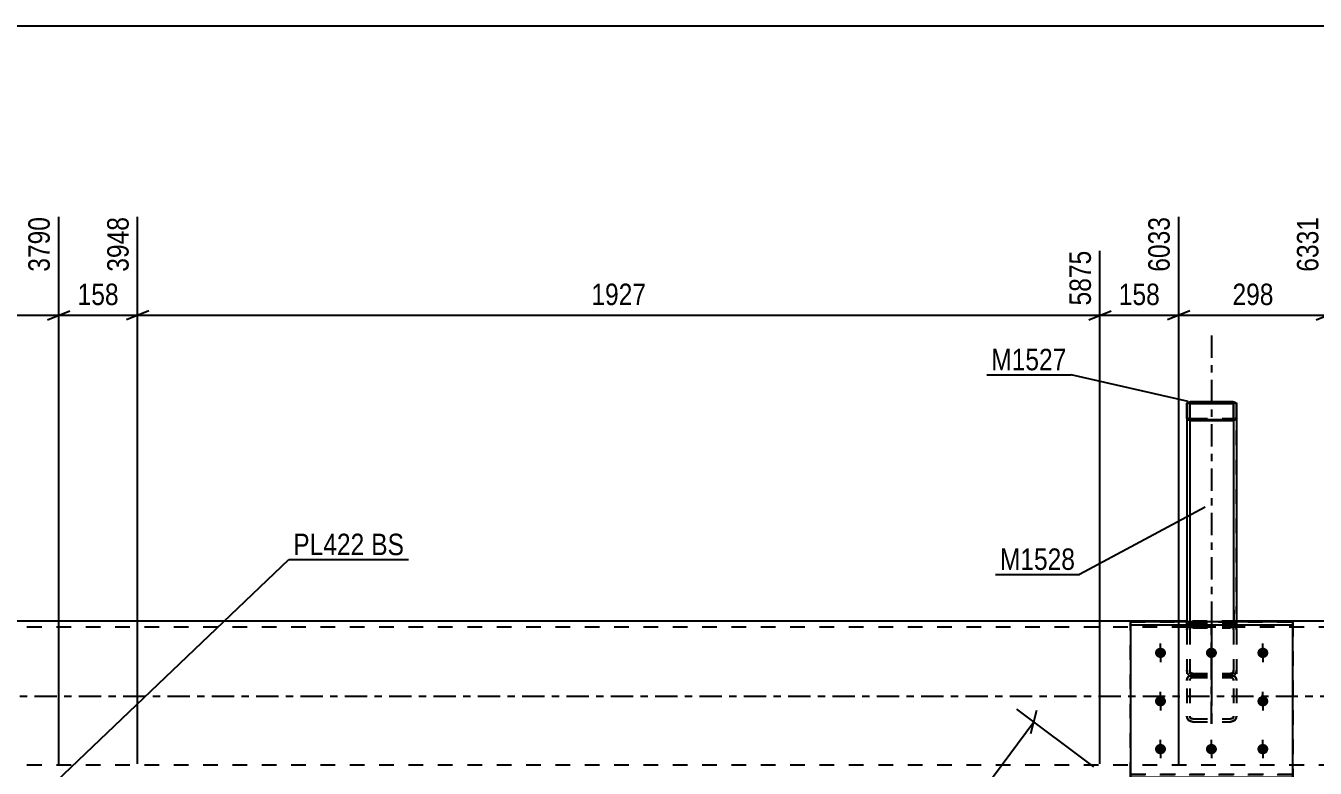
# Model space of a CAD drawing. Header units: millimetres. Extents: x -82 to 1107, y -634 to 207.
# Drawn here: x 245.5 to 417.7, y -9.6 to 89.5 of the extents above; entities that cross this region are included whole.
import ezdxf

# ---------------------------------------------------------------- set-up
doc = ezdxf.new("R2010")
doc.units = ezdxf.units.MM
doc.linetypes.add('DXK_LINE_DOT2', pattern=[3.9198, 1.9599, -1.9599])
doc.linetypes.add('DXK_LINE_DOT3', pattern=[5.9187, 2.979, -0.9799, 0.9799, -0.9799])
doc.styles.add('Arial', font='ARIAL.TTF', dxfattribs={"height": 0.2})
doc.styles.add('Arial Narrow', font='ARIALN.TTF', dxfattribs={"height": 0.2})

# ---------------------------------------------------------------- blocks, each defined once
blk = doc.blocks.new('Part-348435297-4002 - 3826')
at = {"color": 7, "linetype": 'DXK_LINE_DOT2'}
for p, q in [((400.57, 9.18), (400.51, 8.86)), ((400.51, 8.86), (400.51, -2.64)), ((400.91, 8.86), (400.94, 9.02)), ((400.91, 8.86), (400.91, -2.64)), ((400.94, 9.02), (401.03, 9.16)), ((401.31, 9.71), (401, 9.64)), ((401.03, 9.16), (401.16, 9.25)), ((401.16, 9.25), (401.31, 9.28)), ((401.31, 9.71), (406.37, 9.71)), ((401.31, 9.28), (406.37, 9.28)), ((406.68, 9.64), (406.37, 9.71)), ((406.37, 9.28), (406.53, 9.25)), ((406.53, 9.25), (406.66, 9.16)), ((406.66, 9.16), (406.74, 9.02)), ((406.74, 9.02), (406.77, 8.86)), ((406.77, 8.86), (406.77, -2.64)), ((407.17, 8.86), (407.11, 9.18)), ((407.17, 8.86), (407.17, -2.64)), ((400.51, 3.47), (400.57, 3.14)), ((400.94, 3.3), (400.91, 3.47)), ((406.77, 3.47), (406.74, 3.3)), ((407.11, 3.14), (407.17, 3.47)), ((400.51, 2.12), (400.57, 2.4)), ((400.57, 2.4), (400.74, 2.65)), ((400.74, 2.65), (401, 2.81)), ((400.94, 2.26), (400.91, 2.12)), ((401.03, 3.16), (400.94, 3.3)), ((401.03, 2.38), (400.94, 2.26)), ((401, 2.81), (401.31, 2.87)), ((401, 2.68), (401.31, 2.61)), ((401.16, 3.07), (401.03, 3.16)), ((401.16, 2.46), (401.03, 2.38)), ((401.31, 3.04), (401.16, 3.07)), ((401.31, 2.49), (401.16, 2.46)), ((401.31, 3.04), (406.37, 3.04)), ((401.31, 2.87), (406.37, 2.87)), ((401.31, 2.61), (406.37, 2.61)), ((401.31, 2.49), (406.37, 2.49)), ((406.53, 3.07), (406.37, 3.04)), ((406.37, 2.87), (406.68, 2.81)), ((406.37, 2.61), (406.68, 2.68)), ((406.53, 2.46), (406.37, 2.49)), ((406.66, 3.16), (406.53, 3.07)), ((406.66, 2.38), (406.53, 2.46)), ((406.74, 3.3), (406.66, 3.16)), ((406.74, 2.26), (406.66, 2.38)), ((406.68, 2.81), (406.94, 2.65)), ((406.77, 2.12), (406.74, 2.26)), ((406.94, 2.65), (407.11, 2.4)), ((407.11, 2.4), (407.17, 2.12)), ((400.57, -2.93), (400.51, -2.64)), ((400.74, -3.18), (400.57, -2.93)), ((401, -3.34), (400.74, -3.18)), ((400.91, -2.64), (400.94, -2.79)), ((400.94, -2.79), (401.03, -2.91)), ((401.31, -3.4), (401, -3.34)), ((401.03, -2.91), (401.16, -2.99)), ((401.16, -2.99), (401.31, -3.02)), ((401.31, -3.02), (406.37, -3.02)), ((401.31, -3.4), (406.37, -3.4)), ((406.37, -3.02), (406.53, -2.99)), ((406.68, -3.34), (406.37, -3.4)), ((406.53, -2.99), (406.66, -2.91)), ((406.66, -2.91), (406.74, -2.79)), ((406.94, -3.18), (406.68, -3.34)), ((406.74, -2.79), (406.77, -2.64)), ((407.11, -2.93), (406.94, -3.18)), ((407.17, -2.64), (407.11, -2.93))]:
    blk.add_line(p, q, dxfattribs=at)
at = {"color": 7, "linetype": 'DXK_LINE_DOT3'}
blk.add_line((403.84, -3.68), (403.84, 9.58), dxfattribs=at)
at = {"color": 7, "linetype": 'DXK_LINE_DOT2'}
for centre, start, end in [((401.34, 8.89), 114.32, 159.2417), ((406.34, 8.89), 20.7583, 65.68), ((401.34, 3.43), 200.7583, 245.68), ((406.34, 3.43), 294.32, 339.2417)]:
    blk.add_arc(centre, 0.827, start, end, dxfattribs=at)
blk = doc.blocks.new('Part-348435297-5652 - 3826')
at = {"color": 7, "linetype": 'DXK_LINE_DOT3'}
blk.add_line((403.84, 48.14), (403.84, -0.75), dxfattribs=at)
at = {"color": 2, "linetype": 'Continuous'}
for p, q in [((400.51, 39.06), (400.57, 39.17)), ((400.51, 39.06), (400.51, 38.93)), ((400.57, 39.17), (400.74, 39.26)), ((400.74, 39.26), (401, 39.33)), ((401, 39.33), (401.31, 39.35)), ((401.31, 39.35), (406.37, 39.35)), ((406.37, 39.35), (406.68, 39.33)), ((406.68, 39.33), (406.94, 39.26)), ((406.94, 39.26), (407.11, 39.17)), ((407.11, 39.17), (407.17, 39.06)), ((407.17, 39.06), (407.17, 38.93))]:
    blk.add_line(p, q, dxfattribs=at)
at = {"color": 7, "linetype": 'DXK_LINE_DOT2'}
for p, q in [((400.51, 37.21), (400.51, 39.06)), ((400.51, 38.93), (400.51, 10)), ((400.94, 39.11), (400.91, 39.06)), ((400.91, 39.06), (400.91, 10)), ((400.91, 37.21), (400.91, 39.06)), ((401.02, 39.16), (400.94, 39.11)), ((401.15, 39.19), (401.02, 39.16)), ((401.31, 39.2), (401.15, 39.19)), ((401.31, 39.2), (406.37, 39.2)), ((406.53, 39.19), (406.37, 39.2)), ((406.66, 39.16), (406.53, 39.19)), ((406.74, 39.11), (406.66, 39.16)), ((406.77, 39.06), (406.74, 39.11)), ((406.77, 39.06), (406.77, 10)), ((406.77, 37.21), (406.77, 39.06)), ((407.17, 37.21), (407.17, 39.06)), ((407.17, 38.93), (407.17, 10)), ((400.51, 37.21), (400.51, 9.54)), ((400.57, 37.1), (400.51, 37.21)), ((400.74, 37.01), (400.57, 37.1)), ((401, 36.95), (400.74, 37.01)), ((400.91, 37.21), (400.91, 9.54)), ((400.91, 37.21), (400.94, 37.16)), ((400.94, 37.16), (401.02, 37.11)), ((401.31, 36.92), (401, 36.95)), ((401.02, 37.11), (401.15, 37.08)), ((401.15, 37.08), (401.31, 37.07)), ((401.31, 37.07), (406.37, 37.07)), ((401.31, 36.92), (406.37, 36.92)), ((406.37, 37.07), (406.53, 37.08)), ((406.68, 36.95), (406.37, 36.92)), ((406.53, 37.08), (406.66, 37.11)), ((406.66, 37.11), (406.74, 37.16)), ((406.94, 37.01), (406.68, 36.95)), ((406.74, 37.16), (406.77, 37.21)), ((406.77, 37.21), (406.77, 9.54)), ((407.11, 37.1), (406.94, 37.01)), ((407.17, 37.21), (407.11, 37.1)), ((407.17, 37.21), (407.17, 9.54)), ((407.17, 10), (400.51, 10)), ((400.51, 9.71), (400.51, 10)), ((400.51, 9.54), (400.51, 9.71)), ((400.51, 9.71), (400.91, 9.71)), ((400.51, 9.54), (400.57, 9.43)), ((400.57, 9.43), (400.74, 9.33)), ((400.74, 9.33), (401, 9.27)), ((400.91, 10), (400.91, 10)), ((400.91, 10), (400.91, 9.71)), ((400.91, 9.71), (400.91, 9.54)), ((400.94, 9.48), (400.91, 9.54)), ((401.03, 9.43), (400.94, 9.48)), ((401, 9.27), (401.31, 9.25)), ((401.16, 9.4), (401.03, 9.43)), ((401.31, 9.39), (401.16, 9.4)), ((401.31, 9.39), (406.37, 9.39)), ((401.31, 9.25), (406.37, 9.25)), ((406.53, 9.4), (406.37, 9.39)), ((406.37, 9.25), (406.68, 9.27)), ((406.66, 9.43), (406.53, 9.4)), ((406.74, 9.48), (406.66, 9.43)), ((406.68, 9.27), (406.94, 9.33)), ((406.77, 9.54), (406.74, 9.48)), ((406.77, 9.71), (406.77, 10)), ((406.77, 9.54), (406.77, 9.71)), ((406.77, 9.71), (407.17, 9.71)), ((406.94, 9.33), (407.11, 9.43)), ((407.11, 9.43), (407.17, 9.54)), ((407.17, 10), (407.17, 9.71)), ((407.17, 9.71), (407.17, 9.54))]:
    blk.add_line(p, q, dxfattribs=at)
blk = doc.blocks.new('Part-348435297-4041 - 3826')
at = {"color": 7, "linetype": 'DXK_LINE_DOT2'}
for p, q in [((393.01, -10.81), (393.01, 9.92)), ((393.01, 9.92), (414.67, 9.92)), ((393.01, 9.55), (414.67, 9.55)), ((414.67, 9.92), (414.67, -10.81)), ((414.67, -10.44), (393.01, -10.44)), ((393.01, -10.81), (414.67, -10.81))]:
    blk.add_line(p, q, dxfattribs=at)
blk = doc.blocks.new('Part-348435297-3963 - 3826')
at = {"color": 7, "linetype": 'DXK_LINE_DOT2'}
for p, q in [((400.51, 8.86), (400.57, 9.18)), ((400.51, 8.86), (400.51, -2.64)), ((400.94, 9.02), (400.91, 8.86)), ((400.91, 8.86), (400.91, -2.64)), ((401.03, 9.16), (400.94, 9.02)), ((401, 9.64), (401.31, 9.71)), ((401.16, 9.25), (401.03, 9.16)), ((401.31, 9.28), (401.16, 9.25)), ((401.31, 9.71), (406.37, 9.71)), ((401.31, 9.28), (406.37, 9.28)), ((406.37, 9.71), (406.68, 9.64)), ((406.53, 9.25), (406.37, 9.28)), ((406.66, 9.16), (406.53, 9.25)), ((406.74, 9.02), (406.66, 9.16)), ((406.77, 8.86), (406.74, 9.02)), ((406.77, 8.86), (406.77, -2.64)), ((407.11, 9.18), (407.17, 8.86)), ((407.17, 8.86), (407.17, -2.64)), ((400.57, 3.14), (400.51, 3.47)), ((400.91, 3.47), (400.94, 3.3)), ((406.74, 3.3), (406.77, 3.47)), ((407.17, 3.47), (407.11, 3.14)), ((400.57, 2.4), (400.51, 2.12)), ((400.74, 2.65), (400.57, 2.4)), ((401, 2.81), (400.74, 2.65)), ((400.91, 2.12), (400.94, 2.26)), ((400.94, 3.3), (401.03, 3.16)), ((400.94, 2.26), (401.03, 2.38)), ((401.31, 2.87), (401, 2.81)), ((401.31, 2.61), (401, 2.68)), ((401.03, 3.16), (401.16, 3.07)), ((401.03, 2.38), (401.16, 2.46)), ((401.16, 3.07), (401.31, 3.04)), ((401.16, 2.46), (401.31, 2.49)), ((401.31, 3.04), (406.37, 3.04)), ((401.31, 2.87), (406.37, 2.87)), ((401.31, 2.61), (406.37, 2.61)), ((401.31, 2.49), (406.37, 2.49)), ((406.37, 3.04), (406.53, 3.07)), ((406.68, 2.81), (406.37, 2.87)), ((406.68, 2.68), (406.37, 2.61)), ((406.37, 2.49), (406.53, 2.46)), ((406.53, 3.07), (406.66, 3.16)), ((406.53, 2.46), (406.66, 2.38)), ((406.66, 3.16), (406.74, 3.3)), ((406.66, 2.38), (406.74, 2.26)), ((406.94, 2.65), (406.68, 2.81)), ((406.74, 2.26), (406.77, 2.12)), ((407.11, 2.4), (406.94, 2.65)), ((407.17, 2.12), (407.11, 2.4)), ((400.51, -2.64), (400.57, -2.93)), ((400.57, -2.93), (400.74, -3.18)), ((400.74, -3.18), (401, -3.34)), ((400.94, -2.79), (400.91, -2.64)), ((401.03, -2.91), (400.94, -2.79)), ((401, -3.34), (401.31, -3.4)), ((401.16, -2.99), (401.03, -2.91)), ((401.31, -3.02), (401.16, -2.99)), ((401.31, -3.02), (406.37, -3.02)), ((401.31, -3.4), (406.37, -3.4)), ((406.53, -2.99), (406.37, -3.02)), ((406.37, -3.4), (406.68, -3.34)), ((406.66, -2.91), (406.53, -2.99)), ((406.74, -2.79), (406.66, -2.91)), ((406.68, -3.34), (406.94, -3.18)), ((406.77, -2.64), (406.74, -2.79)), ((406.94, -3.18), (407.11, -2.93)), ((407.11, -2.93), (407.17, -2.64))]:
    blk.add_line(p, q, dxfattribs=at)
at = {"color": 7, "linetype": 'DXK_LINE_DOT3'}
blk.add_line((403.84, 9.58), (403.84, -3.68), dxfattribs=at)
at = {"color": 7, "linetype": 'DXK_LINE_DOT2'}
for centre, start, end in [((401.34, 8.89), 114.32, 159.2417), ((406.34, 8.89), 20.7583, 65.68), ((401.34, 3.43), 200.7583, 245.68), ((406.34, 3.43), 294.32, 339.2417)]:
    blk.add_arc(centre, 0.827, start, end, dxfattribs=at)
blk = doc.blocks.new('Part-348435297-4038 - 3826')
at = {"color": 2, "linetype": 'Continuous'}
for p, q in [((414.67, 9.92), (393.01, 9.92)), ((393.01, 9.92), (393.01, -10.81)), ((393.01, 9.55), (414.67, 9.55)), ((414.67, -10.81), (414.67, 9.92)), ((393.01, -10.81), (414.67, -10.81))]:
    blk.add_line(p, q, dxfattribs=at)
at = {"color": 7, "linetype": 'DXK_LINE_DOT2'}
blk.add_line((393.01, -10.44), (414.67, -10.44), dxfattribs=at)
blk = doc.blocks.new('Bolt-348435297-4181 - 3826')
at = {"color": 1, "linetype": 'DXK_LINE_DOT2'}
for p, q in [((397.01, 5.13), (397.01, 7.02)), ((403.81, 5.13), (403.81, 7.02)), ((410.67, 5.13), (410.67, 7.02)), ((397.01, -1.32), (397.01, 0.57)), ((410.67, -1.32), (410.67, 0.57)), ((397.01, -7.71), (397.01, -5.82)), ((403.81, -7.71), (403.81, -5.82)), ((410.67, -7.71), (410.67, -5.82))]:
    blk.add_line(p, q, dxfattribs=at)
blk = doc.blocks.new('Part-348435297-4078 - 3826')
at = {"color": 7, "linetype": 'DXK_LINE_DOT2'}
for p, q in [((1035.5, 9.2), (45.43, 9.2)), ((407.17, 10), (400.51, 10)), ((1035.5, -9.2), (45.43, -9.2))]:
    blk.add_line(p, q, dxfattribs=at)
at = {"color": 2, "linetype": 'Continuous'}
for p, q in [((400.51, 10), (169.67, 10)), ((800.51, 10), (407.17, 10))]:
    blk.add_line(p, q, dxfattribs=at)
at = {"color": 7, "linetype": 'DXK_LINE_DOT3'}
blk.add_line((45.43, 0), (1035.5, 0), dxfattribs=at)
blk = doc.blocks.new('Bolt-348435297-4180 - 3826')
at = {"linetype": 'Continuous'}
for points in [[(397.01, 6.48), (397.16, 6.47), (397.31, 6.42), (397.44, 6.35), (397.55, 6.25), (397.64, 6.14), (397.71, 6.01), (397.74, 5.86), (397.74, 5.72), (397.71, 5.58), (397.64, 5.45), (397.55, 5.33), (397.44, 5.24), (397.31, 5.16), (397.16, 5.12), (397.01, 5.1), (396.86, 5.12), (396.71, 5.16), (396.58, 5.24), (396.46, 5.33), (396.37, 5.45), (396.31, 5.58), (396.28, 5.72), (396.28, 5.86), (396.31, 6.01), (396.37, 6.14), (396.46, 6.25), (396.58, 6.35), (396.71, 6.42), (396.86, 6.47)], [(403.81, 6.48), (403.96, 6.47), (404.11, 6.42), (404.24, 6.35), (404.35, 6.25), (404.44, 6.14), (404.51, 6.01), (404.54, 5.86), (404.54, 5.72), (404.51, 5.58), (404.44, 5.45), (404.35, 5.33), (404.24, 5.24), (404.11, 5.16), (403.96, 5.12), (403.81, 5.1), (403.66, 5.12), (403.51, 5.16), (403.38, 5.24), (403.26, 5.33), (403.17, 5.45), (403.11, 5.58), (403.08, 5.72), (403.08, 5.86), (403.11, 6.01), (403.17, 6.14), (403.26, 6.25), (403.38, 6.35), (403.51, 6.42), (403.66, 6.47)], [(410.67, 6.48), (410.83, 6.47), (410.97, 6.42), (411.11, 6.35), (411.22, 6.25), (411.31, 6.14), (411.37, 6.01), (411.4, 5.86), (411.4, 5.72), (411.37, 5.58), (411.31, 5.45), (411.22, 5.33), (411.11, 5.24), (410.97, 5.16), (410.83, 5.12), (410.67, 5.1), (410.52, 5.12), (410.38, 5.16), (410.24, 5.24), (410.13, 5.33), (410.04, 5.45), (409.98, 5.58), (409.95, 5.72), (409.95, 5.86), (409.98, 6.01), (410.04, 6.14), (410.13, 6.25), (410.24, 6.35), (410.38, 6.42), (410.52, 6.47)], [(397.01, 0.03), (397.16, 0.01), (397.31, -0.03), (397.44, -0.1), (397.55, -0.2), (397.64, -0.32), (397.71, -0.45), (397.74, -0.59), (397.74, -0.73), (397.71, -0.87), (397.64, -1), (397.55, -1.12), (397.44, -1.22), (397.31, -1.29), (397.16, -1.33), (397.01, -1.35), (396.86, -1.33), (396.71, -1.29), (396.58, -1.22), (396.46, -1.12), (396.37, -1), (396.31, -0.87), (396.28, -0.73), (396.28, -0.59), (396.31, -0.45), (396.37, -0.32), (396.46, -0.2), (396.58, -0.1), (396.71, -0.03), (396.86, 0.01)], [(410.67, 0.03), (410.83, 0.01), (410.97, -0.03), (411.11, -0.1), (411.22, -0.2), (411.31, -0.32), (411.37, -0.45), (411.4, -0.59), (411.4, -0.73), (411.37, -0.87), (411.31, -1), (411.22, -1.12), (411.11, -1.22), (410.97, -1.29), (410.83, -1.33), (410.67, -1.35), (410.52, -1.33), (410.38, -1.29), (410.24, -1.22), (410.13, -1.12), (410.04, -1), (409.98, -0.87), (409.95, -0.73), (409.95, -0.59), (409.98, -0.45), (410.04, -0.32), (410.13, -0.2), (410.24, -0.1), (410.38, -0.03), (410.52, 0.01)], [(397.01, -6.36), (397.16, -6.38), (397.31, -6.42), (397.44, -6.49), (397.55, -6.59), (397.64, -6.71), (397.71, -6.84), (397.74, -6.98), (397.74, -7.12), (397.71, -7.26), (397.64, -7.39), (397.55, -7.51), (397.44, -7.61), (397.31, -7.68), (397.16, -7.72), (397.01, -7.74), (396.86, -7.72), (396.71, -7.68), (396.58, -7.61), (396.46, -7.51), (396.37, -7.39), (396.31, -7.26), (396.28, -7.12), (396.28, -6.98), (396.31, -6.84), (396.37, -6.71), (396.46, -6.59), (396.58, -6.49), (396.71, -6.42), (396.86, -6.38)], [(403.81, -6.36), (403.96, -6.38), (404.11, -6.42), (404.24, -6.49), (404.35, -6.59), (404.44, -6.71), (404.51, -6.84), (404.54, -6.98), (404.54, -7.12), (404.51, -7.26), (404.44, -7.39), (404.35, -7.51), (404.24, -7.61), (404.11, -7.68), (403.96, -7.72), (403.81, -7.74), (403.66, -7.72), (403.51, -7.68), (403.38, -7.61), (403.26, -7.51), (403.17, -7.39), (403.11, -7.26), (403.08, -7.12), (403.08, -6.98), (403.11, -6.84), (403.17, -6.71), (403.26, -6.59), (403.38, -6.49), (403.51, -6.42), (403.66, -6.38)], [(410.67, -6.36), (410.83, -6.38), (410.97, -6.42), (411.11, -6.49), (411.22, -6.59), (411.31, -6.71), (411.37, -6.84), (411.4, -6.98), (411.4, -7.12), (411.37, -7.26), (411.31, -7.39), (411.22, -7.51), (411.11, -7.61), (410.97, -7.68), (410.83, -7.72), (410.67, -7.74), (410.52, -7.72), (410.38, -7.68), (410.24, -7.61), (410.13, -7.51), (410.04, -7.39), (409.98, -7.26), (409.95, -7.12), (409.95, -6.98), (409.98, -6.84), (410.04, -6.71), (410.13, -6.59), (410.24, -6.49), (410.38, -6.42), (410.52, -6.38)]]:
    blk.add_hatch(color=1, dxfattribs=at).paths.add_polyline_path(points)
at = {"color": 1, "linetype": 'Continuous'}
for p, q in [((397.01, 6.45), (397.01, 4.56)), ((403.81, 6.45), (403.81, 4.56)), ((410.67, 6.45), (410.67, 4.56)), ((397.01, 0), (397.01, -1.89)), ((410.67, 0), (410.67, -1.89)), ((397.01, -6.39), (397.01, -8.28)), ((403.81, -6.39), (403.81, -8.28)), ((410.67, -6.39), (410.67, -8.28))]:
    blk.add_line(p, q, dxfattribs=at)
blk = doc.blocks.new('Part-348435297-5653 - 3826')
at = {"color": 2, "linetype": 'Continuous'}
for p, q in [((400.57, 39.04), (400.51, 38.93)), ((400.51, 37.08), (400.51, 38.93)), ((400.74, 39.14), (400.57, 39.04)), ((401, 39.2), (400.74, 39.14)), ((400.91, 38.93), (400.94, 38.99)), ((400.91, 37.08), (400.91, 38.93)), ((400.94, 38.99), (401.02, 39.03)), ((401.31, 39.22), (401, 39.2)), ((401.02, 39.03), (401.15, 39.07)), ((401.15, 39.07), (401.31, 39.08)), ((401.31, 39.22), (406.37, 39.22)), ((401.31, 39.08), (406.37, 39.08)), ((406.68, 39.2), (406.37, 39.22)), ((406.37, 39.08), (406.53, 39.07)), ((406.53, 39.07), (406.66, 39.03)), ((406.66, 39.03), (406.74, 38.99)), ((406.94, 39.14), (406.68, 39.2)), ((406.74, 38.99), (406.77, 38.93)), ((406.77, 37.08), (406.77, 38.93)), ((407.11, 39.04), (406.94, 39.14)), ((407.17, 38.93), (407.11, 39.04)), ((407.17, 37.08), (407.17, 38.93)), ((400.51, 37.08), (400.51, 9.92)), ((400.51, 37.08), (400.57, 36.97)), ((400.57, 36.97), (400.74, 36.88)), ((400.74, 36.88), (401, 36.82)), ((400.94, 37.03), (400.91, 37.08)), ((401.02, 36.98), (400.94, 37.03)), ((401, 36.82), (401.31, 36.79)), ((401.15, 36.95), (401.02, 36.98)), ((401.31, 36.94), (401.15, 36.95)), ((401.31, 36.94), (406.37, 36.94)), ((401.31, 36.79), (406.37, 36.79)), ((406.53, 36.95), (406.37, 36.94)), ((406.37, 36.79), (406.68, 36.82)), ((406.66, 36.98), (406.53, 36.95)), ((406.74, 37.03), (406.66, 36.98)), ((406.68, 36.82), (406.94, 36.88)), ((406.77, 37.08), (406.74, 37.03)), ((406.94, 36.88), (407.11, 36.97)), ((407.11, 36.97), (407.17, 37.08)), ((407.17, 37.08), (407.17, 9.92))]:
    blk.add_line(p, q, dxfattribs=at)
at = {"color": 7, "linetype": 'DXK_LINE_DOT2'}
for p, q in [((400.51, 38.93), (400.51, 10)), ((400.91, 38.93), (400.91, 10)), ((406.77, 38.93), (406.78, 10)), ((407.18, 10), (407.17, 38.93)), ((400.91, 37.08), (400.91, 9.43)), ((406.77, 37.08), (406.77, 9.43)), ((407.18, 10), (400.51, 10)), ((400.51, 10), (400.51, 9.71)), ((400.51, 9.92), (400.51, 9.43)), ((400.51, 9.71), (400.51, 9.43)), ((400.51, 9.71), (400.91, 9.71)), ((400.57, 9.32), (400.51, 9.43)), ((400.74, 9.22), (400.57, 9.32)), ((401, 9.16), (400.74, 9.22)), ((400.91, 9.71), (400.91, 10)), ((400.91, 9.43), (400.91, 9.71)), ((400.91, 9.43), (400.94, 9.37)), ((400.94, 9.37), (401.03, 9.33)), ((401.31, 9.14), (401, 9.16)), ((401.03, 9.33), (401.16, 9.29)), ((401.16, 9.29), (401.31, 9.28)), ((401.31, 9.28), (406.37, 9.28)), ((401.31, 9.14), (406.37, 9.14)), ((406.37, 9.28), (406.53, 9.29)), ((406.68, 9.16), (406.37, 9.14)), ((406.53, 9.29), (406.66, 9.33)), ((406.66, 9.33), (406.74, 9.37)), ((406.94, 9.22), (406.68, 9.16)), ((406.74, 9.37), (406.77, 9.43)), ((406.78, 10), (406.77, 10)), ((406.77, 10), (406.77, 9.71)), ((406.77, 9.71), (406.77, 9.43)), ((406.77, 9.71), (407.17, 9.71)), ((407.11, 9.32), (406.94, 9.22)), ((407.17, 9.43), (407.11, 9.32)), ((407.17, 9.71), (407.17, 10)), ((407.17, 9.92), (407.17, 9.43)), ((407.17, 9.43), (407.17, 9.71))]:
    blk.add_line(p, q, dxfattribs=at)
blk = doc.blocks.new('StraightDimension-348435297-4381 - 3826')
at = {"color": 7, "linetype": 'Continuous'}
for p, q in [((399.44, -9), (399.44, 63.96)), ((388.92, -9), (388.92, 59.46)), ((387.42, 50.25), (390.42, 51.45)), ((388.92, 50.85), (399.44, 50.85)), ((400.94, 51.45), (397.94, 50.25))]:
    blk.add_line(p, q, dxfattribs=at)
at = {"color": 0}
blk.add_wipeout([(397.52, 51.6), (397.52, 55.8), (390.84, 55.8), (390.84, 51.6)], dxfattribs=at)
at = {"color": 3, "style": 'Arial Narrow'}
blk.add_text('158', height=2.863, dxfattribs=at).set_placement((391.44, 52.2))
at = {"color": 0, "linetype": 'Continuous'}
blk.add_wipeout([(398.84, 64.56), (394.64, 64.56), (394.64, 56.05), (398.84, 56.05)], dxfattribs=at)
at = {"color": 3, "linetype": 'Continuous', "style": 'Arial Narrow'}
blk.add_text('6033', height=2.863, rotation=90.0002, dxfattribs=at).set_placement((398.24, 56.65))
blk = doc.blocks.new('StraightDimension-348435297-4323 - 3826')
at = {"color": 7, "linetype": 'Continuous'}
for p, q in [((249.9, -9), (249.9, 63.96)), ((260.43, -9), (260.43, 63.96)), ((248.4, 50.25), (251.4, 51.45)), ((249.9, 50.85), (260.43, 50.85)), ((261.93, 51.45), (258.93, 50.25))]:
    blk.add_line(p, q, dxfattribs=at)
at = {"color": 0}
blk.add_wipeout([(258.51, 51.6), (258.51, 55.8), (251.82, 55.8), (251.82, 51.6)], dxfattribs=at)
at = {"color": 3, "style": 'Arial Narrow'}
blk.add_text('158', height=2.863, dxfattribs=at).set_placement((252.42, 52.2))
at = {"color": 0, "linetype": 'Continuous'}
blk.add_wipeout([(259.83, 64.56), (255.63, 64.56), (255.63, 56.05), (259.83, 56.05)], dxfattribs=at)
at = {"color": 3, "linetype": 'Continuous', "style": 'Arial Narrow'}
blk.add_text('3948', height=2.863, rotation=90.0002, dxfattribs=at).set_placement((259.23, 56.65))
blk = doc.blocks.new('StraightDimension-348435297-4333 - 3826')
at = {"color": 7, "linetype": 'Continuous'}
for p, q in [((249.9, -9), (249.9, 63.96)), ((230.57, -9), (230.57, 59.46)), ((232.07, 51.45), (229.07, 50.25)), ((230.57, 50.85), (249.9, 50.85)), ((248.4, 50.25), (251.4, 51.45))]:
    blk.add_line(p, q, dxfattribs=at)
at = {"color": 0, "linetype": 'Continuous'}
blk.add_wipeout([(249.3, 64.56), (245.1, 64.56), (245.1, 56.05), (249.3, 56.05)], dxfattribs=at)
at = {"color": 0}
blk.add_wipeout([(243.58, 51.6), (243.58, 55.8), (236.9, 55.8), (236.9, 51.6)], dxfattribs=at)
at = {"color": 3, "linetype": 'Continuous', "style": 'Arial Narrow'}
blk.add_text('3790', height=2.863, rotation=90.0002, dxfattribs=at).set_placement((248.7, 56.65))
at = {"color": 3, "style": 'Arial Narrow'}
blk.add_text('290', height=2.863, dxfattribs=at).set_placement((237.5, 52.2))
blk = doc.blocks.new('StraightDimension-348435297-4367 - 3826')
at = {"color": 7, "linetype": 'Continuous'}
for p, q in [((260.43, -9), (260.43, 63.96)), ((388.92, -9), (388.92, 59.46)), ((261.93, 51.45), (258.93, 50.25)), ((260.43, 50.85), (388.92, 50.85)), ((387.42, 50.25), (390.42, 51.45))]:
    blk.add_line(p, q, dxfattribs=at)
at = {"color": 0, "linetype": 'Continuous'}
blk.add_wipeout([(388.32, 60.06), (384.12, 60.06), (384.12, 51.55), (388.32, 51.55)], dxfattribs=at)
at = {"color": 0}
blk.add_wipeout([(328.93, 51.6), (328.93, 55.8), (320.42, 55.8), (320.42, 51.6)], dxfattribs=at)
at = {"color": 3, "linetype": 'Continuous', "style": 'Arial Narrow'}
blk.add_text('5875', height=2.863, rotation=90.0002, dxfattribs=at).set_placement((387.72, 52.15))
at = {"color": 3, "style": 'Arial Narrow'}
blk.add_text('1927', height=2.863, dxfattribs=at).set_placement((321.02, 52.2))
blk = doc.blocks.new('StraightDimension-348435297-4392 - 3826')
at = {"color": 7, "linetype": 'Continuous'}
for p, q in [((399.44, -9), (399.44, 63.96)), ((419.29, -9), (419.29, 63.96)), ((400.94, 51.45), (397.94, 50.25)), ((399.44, 50.85), (419.29, 50.85)), ((417.79, 50.25), (420.79, 51.45))]:
    blk.add_line(p, q, dxfattribs=at)
at = {"color": 0, "linetype": 'Continuous'}
blk.add_wipeout([(418.69, 64.56), (414.49, 64.56), (414.49, 56.05), (418.69, 56.05)], dxfattribs=at)
at = {"color": 0}
blk.add_wipeout([(412.71, 51.6), (412.71, 55.8), (406.02, 55.8), (406.02, 51.6)], dxfattribs=at)
at = {"color": 3, "linetype": 'Continuous', "style": 'Arial Narrow'}
blk.add_text('6331', height=2.863, rotation=90.0002, dxfattribs=at).set_placement((418.09, 56.65))
at = {"color": 3, "style": 'Arial Narrow'}
blk.add_text('298', height=2.863, dxfattribs=at).set_placement((406.62, 52.2))
blk = doc.blocks.new('StraightDimension-348435297-11935 - 3826')
at = {"color": 7, "linetype": 'Continuous'}
for p, q in [((315.85, -89.72), (380.09, -3.43)), ((388.12, -9.4), (377.81, -1.73)), ((379.68, -4.99), (380.51, -1.87)), ((323.87, -95.69), (313.56, -88.01)), ((316.26, -88.15), (315.43, -91.28))]:
    blk.add_line(p, q, dxfattribs=at)
at = {"color": 0}
blk.add_wipeout([(350.38, -42.08), (347.01, -39.57), (340.99, -47.67), (344.35, -50.17)], dxfattribs=at)
at = {"color": 3, "style": 'Arial'}
blk.add_text('1614', height=2.865, rotation=53.3309, dxfattribs=at).set_placement((344.23, -49.33))
blk = doc.blocks.new('StraightDimension-348435297-12464 - 2361')
at = {"color": 7, "linetype": 'Continuous'}
blk.add_line((21.18, 89.47), (1012.01, 89.47), dxfattribs=at)
blk = doc.blocks.new('Mark-348435297-12503 - 3826')
at = {"color": 0}
blk.add_wipeout([(384.46, 43.5), (384.46, 46.5), (374.41, 46.5), (374.41, 43.5)], dxfattribs=at)
blk.add_wipeout([(384.46, 43.5), (384.46, 46.5), (374.41, 46.5), (374.41, 43.5)], dxfattribs=at)
at = {"color": 30, "linetype": 'Continuous'}
for p in [(373.81, 42.9), (400.7, 39.35)]:
    blk.add_line(p, (385.06, 42.9), dxfattribs=at)
at = {"color": 3, "style": 'Arial Narrow'}
blk.add_text('M1527', height=2.863, dxfattribs=at).set_placement((374.41, 43.5))
blk = doc.blocks.new('MarkSet-348435297-11186 - 3826')
at = {"color": 0}
for points in [[(290.72, 18.83), (290.72, 21.83), (281.21, 21.83), (281.21, 18.83)], [(296, 18.83), (296, 21.83), (291.62, 21.83), (291.62, 18.83)]]:
    blk.add_wipeout(points, dxfattribs=at)
for points in [[(290.72, 18.83), (290.72, 21.83), (281.21, 21.83), (281.21, 18.83)], [(296, 18.83), (296, 21.83), (291.62, 21.83), (291.62, 18.83)]]:
    blk.add_wipeout(points, dxfattribs=at)
at = {"color": 30, "linetype": 'Continuous'}
for p, q in [((249.6, -11.34), (280.61, 18.23)), ((280.61, 18.23), (296.6, 18.23))]:
    blk.add_line(p, q, dxfattribs=at)
at = {"color": 3, "style": 'Arial Narrow'}
for s, p in [('PL422', (281.21, 18.83)), ('BS', (291.62, 18.83))]:
    blk.add_text(s, height=2.863, dxfattribs=at).set_placement(p)
blk = doc.blocks.new('Mark-348435297-12506 - 3826')
at = {"color": 0}
blk.add_wipeout([(385.61, 16.86), (385.61, 19.86), (375.56, 19.86), (375.56, 16.86)], dxfattribs=at)
blk.add_wipeout([(385.61, 16.86), (385.61, 19.86), (375.56, 19.86), (375.56, 16.86)], dxfattribs=at)
at = {"color": 30, "linetype": 'Continuous'}
for p in [(402.96, 25.25), (374.96, 16.26)]:
    blk.add_line(p, (386.21, 16.26), dxfattribs=at)
at = {"color": 3, "style": 'Arial Narrow'}
blk.add_text('M1528', height=2.863, dxfattribs=at).set_placement((375.56, 16.86))

msp = doc.modelspace()

# ---------------------------------------------------------------- block references
for name in ['StraightDimension-348435297-12464 - 2361', 'Part-348435297-5652 - 3826', 'Part-348435297-5653 - 3826', 'Part-348435297-4078 - 3826', 'Part-348435297-4041 - 3826', 'Part-348435297-4038 - 3826', 'Part-348435297-4002 - 3826', 'Part-348435297-3963 - 3826', 'Bolt-348435297-4181 - 3826', 'Bolt-348435297-4180 - 3826']:
    msp.add_blockref(name, (0, 0))

# ---------------------------------------------------------------- next in the draw order: block references
for name in ['StraightDimension-348435297-4323 - 3826', 'StraightDimension-348435297-4381 - 3826']:
    msp.add_blockref(name, (0, 0))

# ---------------------------------------------------------------- next in the draw order: block references
for name in ['StraightDimension-348435297-4333 - 3826', 'StraightDimension-348435297-4367 - 3826', 'StraightDimension-348435297-4392 - 3826']:
    msp.add_blockref(name, (0, 0))

# ---------------------------------------------------------------- next in the draw order: block references
for name in ['Mark-348435297-12503 - 3826', 'Mark-348435297-12506 - 3826', 'MarkSet-348435297-11186 - 3826', 'StraightDimension-348435297-11935 - 3826']:
    msp.add_blockref(name, (0, 0))

doc.saveas('drawing.dxf')
